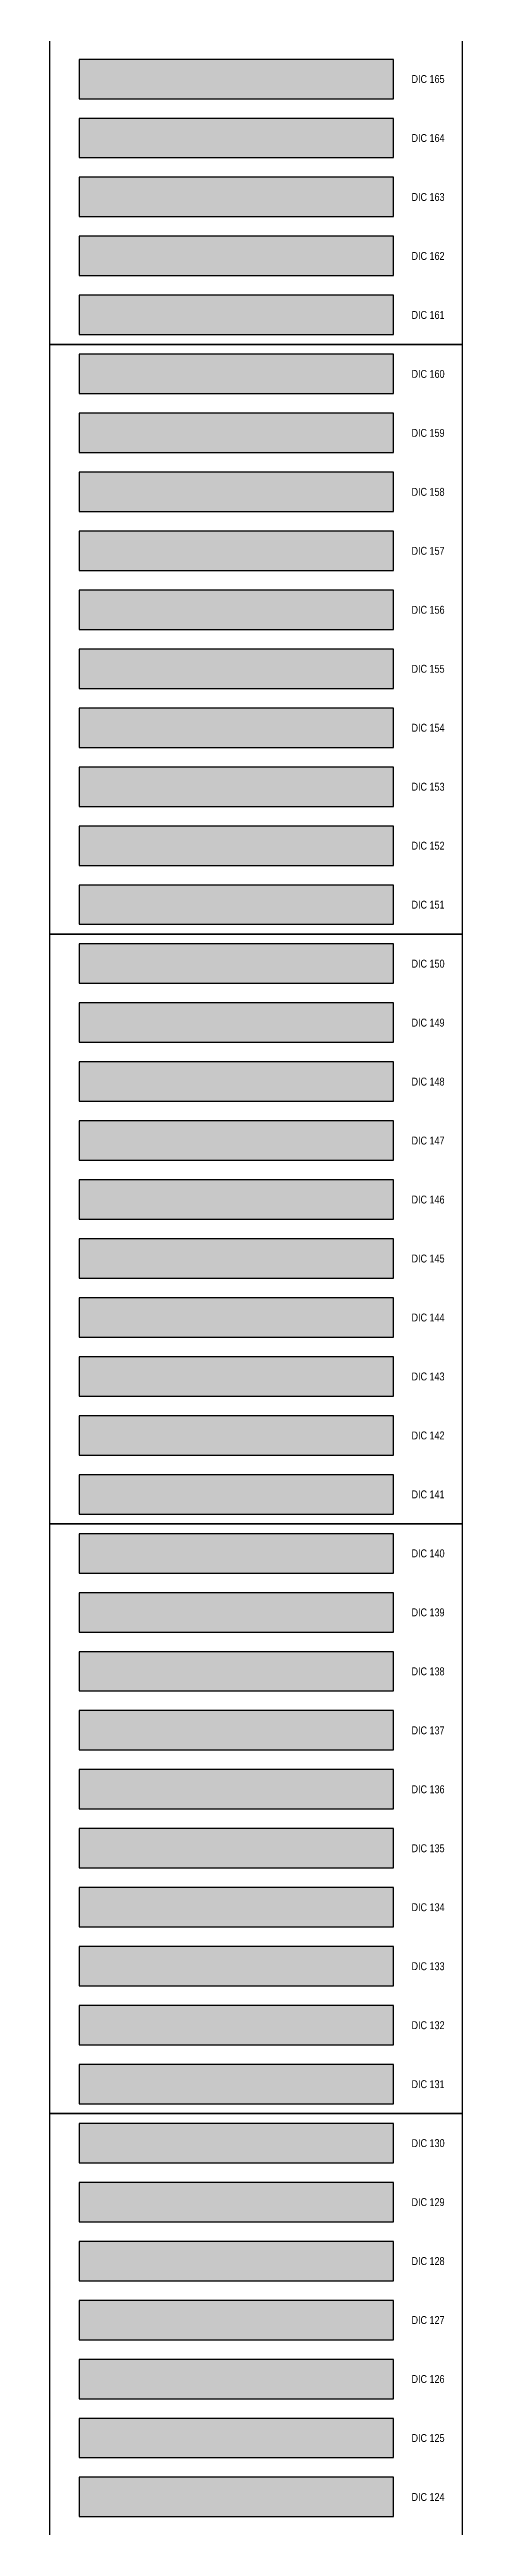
# Model space of a CAD drawing. Header units: millimetres. Extents: x -813692 to 807431, y 0 to 1813163.
# Drawn here: x 0 to 210, y 3690 to 4950 of the extents above; entities that cross this region are included whole.
import ezdxf
from ezdxf.enums import TextEntityAlignment as Align

# ---------------------------------------------------------------- set-up
doc = ezdxf.new("R2010")
doc.units = ezdxf.units.MM
doc.styles.get("Standard").update_dxf_attribs({"font": 'ARIALN.TTF'})

msp = doc.modelspace()

# ---------------------------------------------------------------- hatches: boundary and pattern name
at = {"layer": 'Defpoints', "ltscale": 100, "true_color": 0xffb700}
msp.add_hatch(color=40, dxfattribs=at).paths.add_polyline_path([(15, 4925), (175, 4925), (175, 4945), (15, 4945)])
msp.add_hatch(color=40, dxfattribs=at).paths.add_polyline_path([(15, 4925), (175, 4925), (175, 4945), (15, 4945)])
at = {"layer": 'Defpoints', "ltscale": 100, "true_color": 0xffa400}
msp.add_hatch(color=40, dxfattribs=at).paths.add_polyline_path([(15, 4895), (175, 4895), (175, 4915), (15, 4915)])
msp.add_hatch(color=40, dxfattribs=at).paths.add_polyline_path([(15, 4895), (175, 4895), (175, 4915), (15, 4915)])
at = {"layer": 'Defpoints', "ltscale": 100, "true_color": 0xff9500}
msp.add_hatch(color=30, dxfattribs=at).paths.add_polyline_path([(15, 4865), (175, 4865), (175, 4885), (15, 4885)])
msp.add_hatch(color=30, dxfattribs=at).paths.add_polyline_path([(15, 4865), (175, 4865), (175, 4885), (15, 4885)])
at = {"layer": 'Defpoints', "ltscale": 100, "true_color": 0xff7f00}
msp.add_hatch(color=30, dxfattribs=at).paths.add_polyline_path([(15, 4835), (175, 4835), (175, 4855), (15, 4855)])
msp.add_hatch(color=30, dxfattribs=at).paths.add_polyline_path([(15, 4835), (175, 4835), (175, 4855), (15, 4855)])
at = {"layer": 'Defpoints', "ltscale": 100, "true_color": 0xff6b00}
msp.add_hatch(color=30, dxfattribs=at).paths.add_polyline_path([(15, 4805), (175, 4805), (175, 4825), (15, 4825)])
msp.add_hatch(color=30, dxfattribs=at).paths.add_polyline_path([(15, 4805), (175, 4805), (175, 4825), (15, 4825)])
at = {"layer": 'Defpoints', "ltscale": 100, "true_color": 0xff5611}
msp.add_hatch(color=20, dxfattribs=at).paths.add_polyline_path([(15, 4775), (175, 4775), (175, 4795), (15, 4795)])
msp.add_hatch(color=20, dxfattribs=at).paths.add_polyline_path([(15, 4775), (175, 4775), (175, 4795), (15, 4795)])
at = {"layer": 'Defpoints', "ltscale": 100, "true_color": 0xf93728}
msp.add_hatch(color=20, dxfattribs=at).paths.add_polyline_path([(15, 4745), (175, 4745), (175, 4765), (15, 4765)])
msp.add_hatch(color=20, dxfattribs=at).paths.add_polyline_path([(15, 4745), (175, 4745), (175, 4765), (15, 4765)])
at = {"layer": 'Defpoints', "ltscale": 100, "true_color": 0xf62e36}
msp.add_hatch(color=240, dxfattribs=at).paths.add_polyline_path([(15, 4715), (175, 4715), (175, 4735), (15, 4735)])
msp.add_hatch(color=240, dxfattribs=at).paths.add_polyline_path([(15, 4715), (175, 4715), (175, 4735), (15, 4735)])
at = {"layer": 'Defpoints', "ltscale": 100, "true_color": 0xf22335}
msp.add_hatch(color=240, dxfattribs=at).paths.add_polyline_path([(15, 4685), (175, 4685), (175, 4705), (15, 4705)])
msp.add_hatch(color=240, dxfattribs=at).paths.add_polyline_path([(15, 4685), (175, 4685), (175, 4705), (15, 4705)])
at = {"layer": 'Defpoints', "ltscale": 100, "true_color": 0xec1234}
msp.add_hatch(color=240, dxfattribs=at).paths.add_polyline_path([(15, 4655), (175, 4655), (175, 4675), (15, 4675)])
msp.add_hatch(color=240, dxfattribs=at).paths.add_polyline_path([(15, 4655), (175, 4655), (175, 4675), (15, 4675)])
at = {"layer": 'Defpoints', "ltscale": 100, "true_color": 0xd2005a}
msp.add_hatch(color=232, dxfattribs=at).paths.add_polyline_path([(15, 4625), (175, 4625), (175, 4645), (15, 4645)])
msp.add_hatch(color=232, dxfattribs=at).paths.add_polyline_path([(15, 4625), (175, 4625), (175, 4645), (15, 4645)])
at = {"layer": 'Defpoints', "ltscale": 100, "true_color": 0xd70071}
msp.add_hatch(color=232, dxfattribs=at).paths.add_polyline_path([(15, 4595), (175, 4595), (175, 4615), (15, 4615)])
msp.add_hatch(color=232, dxfattribs=at).paths.add_polyline_path([(15, 4595), (175, 4595), (175, 4615), (15, 4615)])
at = {"layer": 'Defpoints', "ltscale": 100, "true_color": 0xdc208f}
msp.add_hatch(color=222, dxfattribs=at).paths.add_polyline_path([(15, 4565), (175, 4565), (175, 4585), (15, 4585)])
msp.add_hatch(color=222, dxfattribs=at).paths.add_polyline_path([(15, 4565), (175, 4565), (175, 4585), (15, 4585)])
at = {"layer": 'Defpoints', "ltscale": 100, "true_color": 0xc60091}
msp.add_hatch(color=222, dxfattribs=at).paths.add_polyline_path([(15, 4535), (175, 4535), (175, 4555), (15, 4555)])
msp.add_hatch(color=222, dxfattribs=at).paths.add_polyline_path([(15, 4535), (175, 4535), (175, 4555), (15, 4555)])
at = {"layer": 'Defpoints', "ltscale": 100, "true_color": 0xc01f9d}
msp.add_hatch(color=222, dxfattribs=at).paths.add_polyline_path([(15, 4505), (175, 4505), (175, 4525), (15, 4525)])
msp.add_hatch(color=222, dxfattribs=at).paths.add_polyline_path([(15, 4505), (175, 4505), (175, 4525), (15, 4525)])
at = {"layer": 'Defpoints', "ltscale": 100, "true_color": 0x9300aa}
msp.add_hatch(color=214, dxfattribs=at).paths.add_polyline_path([(15, 4475), (175, 4475), (175, 4495), (15, 4495)])
msp.add_hatch(color=214, dxfattribs=at).paths.add_polyline_path([(15, 4475), (175, 4475), (175, 4495), (15, 4495)])
at = {"layer": 'Defpoints', "ltscale": 100, "true_color": 0xa700b0}
msp.add_hatch(color=214, dxfattribs=at).paths.add_polyline_path([(15, 4445), (175, 4445), (175, 4465), (15, 4465)])
msp.add_hatch(color=214, dxfattribs=at).paths.add_polyline_path([(15, 4445), (175, 4445), (175, 4465), (15, 4465)])
at = {"layer": 'Defpoints', "ltscale": 100, "true_color": 0x742181}
msp.add_hatch(color=207, dxfattribs=at).paths.add_polyline_path([(15, 4415), (175, 4415), (175, 4435), (15, 4435)])
msp.add_hatch(color=207, dxfattribs=at).paths.add_polyline_path([(15, 4415), (175, 4415), (175, 4435), (15, 4435)])
at = {"layer": 'Defpoints', "ltscale": 100, "true_color": 0x781793}
msp.add_hatch(color=204, dxfattribs=at).paths.add_polyline_path([(15, 4385), (175, 4385), (175, 4405), (15, 4405)])
msp.add_hatch(color=204, dxfattribs=at).paths.add_polyline_path([(15, 4385), (175, 4385), (175, 4405), (15, 4405)])
at = {"layer": 'Defpoints', "ltscale": 100, "true_color": 0x9e33c2}
msp.add_hatch(color=215, dxfattribs=at).paths.add_polyline_path([(15, 4355), (175, 4355), (175, 4375), (15, 4375)])
msp.add_hatch(color=215, dxfattribs=at).paths.add_polyline_path([(15, 4355), (175, 4355), (175, 4375), (15, 4375)])
at = {"layer": 'Defpoints', "ltscale": 100, "true_color": 0x7461cf}
msp.add_hatch(color=183, dxfattribs=at).paths.add_polyline_path([(15, 4325), (175, 4325), (175, 4345), (15, 4345)])
msp.add_hatch(color=183, dxfattribs=at).paths.add_polyline_path([(15, 4325), (175, 4325), (175, 4345), (15, 4345)])
at = {"layer": 'Defpoints', "ltscale": 100, "true_color": 0x695fce}
msp.add_hatch(color=173, dxfattribs=at).paths.add_polyline_path([(15, 4295), (175, 4295), (175, 4315), (15, 4315)])
msp.add_hatch(color=173, dxfattribs=at).paths.add_polyline_path([(15, 4295), (175, 4295), (175, 4315), (15, 4315)])
at = {"layer": 'Defpoints', "ltscale": 100, "true_color": 0x5666be}
msp.add_hatch(color=173, dxfattribs=at).paths.add_polyline_path([(15, 4265), (175, 4265), (175, 4285), (15, 4285)])
msp.add_hatch(color=173, dxfattribs=at).paths.add_polyline_path([(15, 4265), (175, 4265), (175, 4285), (15, 4285)])
at = {"layer": 'Defpoints', "ltscale": 100, "true_color": 0x6789da}
msp.add_hatch(color=163, dxfattribs=at).paths.add_polyline_path([(15, 4235), (175, 4235), (175, 4255), (15, 4255)])
msp.add_hatch(color=163, dxfattribs=at).paths.add_polyline_path([(15, 4235), (175, 4235), (175, 4255), (15, 4255)])
at = {"layer": 'Defpoints', "ltscale": 100, "true_color": 0x2e89d9}
msp.add_hatch(color=142, dxfattribs=at).paths.add_polyline_path([(15, 4205), (175, 4205), (175, 4225), (15, 4225)])
msp.add_hatch(color=142, dxfattribs=at).paths.add_polyline_path([(15, 4205), (175, 4205), (175, 4225), (15, 4225)])
at = {"layer": 'Defpoints', "ltscale": 100, "true_color": 0x0092d1}
msp.add_hatch(color=142, dxfattribs=at).paths.add_polyline_path([(15, 4175), (175, 4175), (175, 4195), (15, 4195)])
msp.add_hatch(color=142, dxfattribs=at).paths.add_polyline_path([(15, 4175), (175, 4175), (175, 4195), (15, 4195)])
at = {"layer": 'Defpoints', "ltscale": 100, "true_color": 0x0094c1}
msp.add_hatch(color=142, dxfattribs=at).paths.add_polyline_path([(15, 4145), (175, 4145), (175, 4165), (15, 4165)])
msp.add_hatch(color=142, dxfattribs=at).paths.add_polyline_path([(15, 4145), (175, 4145), (175, 4165), (15, 4165)])
at = {"layer": 'Defpoints', "ltscale": 100, "true_color": 0x009bbf}
msp.add_hatch(color=142, dxfattribs=at).paths.add_polyline_path([(15, 4115), (175, 4115), (175, 4135), (15, 4135)])
msp.add_hatch(color=142, dxfattribs=at).paths.add_polyline_path([(15, 4115), (175, 4115), (175, 4135), (15, 4135)])
at = {"layer": 'Defpoints', "ltscale": 100, "true_color": 0x00a8be}
msp.add_hatch(color=142, dxfattribs=at).paths.add_polyline_path([(15, 4085), (175, 4085), (175, 4105), (15, 4105)])
msp.add_hatch(color=142, dxfattribs=at).paths.add_polyline_path([(15, 4085), (175, 4085), (175, 4105), (15, 4105)])
at = {"layer": 'Defpoints', "ltscale": 100, "true_color": 0x00a6b4}
msp.add_hatch(color=142, dxfattribs=at).paths.add_polyline_path([(15, 4055), (175, 4055), (175, 4075), (15, 4075)])
msp.add_hatch(color=142, dxfattribs=at).paths.add_polyline_path([(15, 4055), (175, 4055), (175, 4075), (15, 4075)])
at = {"layer": 'Defpoints', "ltscale": 100, "true_color": 0x00a8ad}
msp.add_hatch(color=134, dxfattribs=at).paths.add_polyline_path([(15, 4025), (175, 4025), (175, 4045), (15, 4045)])
msp.add_hatch(color=134, dxfattribs=at).paths.add_polyline_path([(15, 4025), (175, 4025), (175, 4045), (15, 4045)])
at = {"layer": 'Defpoints', "ltscale": 100, "true_color": 0x00aea5}
msp.add_hatch(color=134, dxfattribs=at).paths.add_polyline_path([(15, 3995), (175, 3995), (175, 4015), (15, 4015)])
msp.add_hatch(color=134, dxfattribs=at).paths.add_polyline_path([(15, 3995), (175, 3995), (175, 4015), (15, 4015)])
at = {"layer": 'Defpoints', "ltscale": 100, "true_color": 0x00baa5}
msp.add_hatch(color=122, dxfattribs=at).paths.add_polyline_path([(15, 3965), (175, 3965), (175, 3985), (15, 3985)])
msp.add_hatch(color=122, dxfattribs=at).paths.add_polyline_path([(15, 3965), (175, 3965), (175, 3985), (15, 3985)])
at = {"layer": 'Defpoints', "ltscale": 100, "true_color": 0x00bb85}
msp.add_hatch(color=122, dxfattribs=at).paths.add_polyline_path([(15, 3935), (175, 3935), (175, 3955), (15, 3955)])
msp.add_hatch(color=122, dxfattribs=at).paths.add_polyline_path([(15, 3935), (175, 3935), (175, 3955), (15, 3955)])
at = {"layer": 'Defpoints', "ltscale": 100, "true_color": 0x00ba61}
msp.add_hatch(color=112, dxfattribs=at).paths.add_polyline_path([(15, 3905), (175, 3905), (175, 3925), (15, 3925)])
msp.add_hatch(color=112, dxfattribs=at).paths.add_polyline_path([(15, 3905), (175, 3905), (175, 3925), (15, 3925)])
at = {"layer": 'Defpoints', "ltscale": 100, "true_color": 0x03c13d}
msp.add_hatch(color=102, dxfattribs=at).paths.add_polyline_path([(15, 3875), (175, 3875), (175, 3895), (15, 3895)])
msp.add_hatch(color=102, dxfattribs=at).paths.add_polyline_path([(15, 3875), (175, 3875), (175, 3895), (15, 3895)])
at = {"layer": 'Defpoints', "ltscale": 100, "true_color": 0x4dc94a}
msp.add_hatch(color=93, dxfattribs=at).paths.add_polyline_path([(15, 3845), (175, 3845), (175, 3865), (15, 3865)])
msp.add_hatch(color=93, dxfattribs=at).paths.add_polyline_path([(15, 3845), (175, 3845), (175, 3865), (15, 3865)])
at = {"layer": 'Defpoints', "ltscale": 100, "true_color": 0xadd700}
msp.add_hatch(color=62, dxfattribs=at).paths.add_polyline_path([(15, 3815), (175, 3815), (175, 3835), (15, 3835)])
msp.add_hatch(color=62, dxfattribs=at).paths.add_polyline_path([(15, 3815), (175, 3815), (175, 3835), (15, 3835)])
at = {"layer": 'Defpoints', "ltscale": 100, "true_color": 0xd4dd00}
msp.add_hatch(color=52, dxfattribs=at).paths.add_polyline_path([(15, 3785), (175, 3785), (175, 3805), (15, 3805)])
msp.add_hatch(color=52, dxfattribs=at).paths.add_polyline_path([(15, 3785), (175, 3785), (175, 3805), (15, 3805)])
at = {"layer": 'Defpoints', "ltscale": 100, "true_color": 0xfbe200}
msp.add_hatch(color=2, dxfattribs=at).paths.add_polyline_path([(15, 3755), (175, 3755), (175, 3775), (15, 3775)])
msp.add_hatch(color=2, dxfattribs=at).paths.add_polyline_path([(15, 3755), (175, 3755), (175, 3775), (15, 3775)])
at = {"layer": 'Defpoints', "ltscale": 100, "true_color": 0xfdc900}
msp.add_hatch(color=40, dxfattribs=at).paths.add_polyline_path([(15, 3725), (175, 3725), (175, 3745), (15, 3745)])
msp.add_hatch(color=40, dxfattribs=at).paths.add_polyline_path([(15, 3725), (175, 3725), (175, 3745), (15, 3745)])
at = {"layer": 'Defpoints', "ltscale": 100, "true_color": 0xffb100}
msp.add_hatch(color=40, dxfattribs=at).paths.add_polyline_path([(15, 3695), (175, 3695), (175, 3715), (15, 3715)])
msp.add_hatch(color=40, dxfattribs=at).paths.add_polyline_path([(15, 3695), (175, 3695), (175, 3715), (15, 3715)])

# ---------------------------------------------------------------- linework, layer by layer
at = {"layer": 'Defpoints', "color": 7, "ltscale": 100}
for points in [[(0, 4800), (210, 4800), (210, 5100), (0, 5100)], [(0, 4800), (210, 4800), (210, 5100), (0, 5100)], [(0, 4500), (210, 4500), (210, 4800), (0, 4800)], [(0, 4500), (210, 4500), (210, 4800), (0, 4800)], [(0, 4200), (210, 4200), (210, 4500), (0, 4500)], [(0, 4200), (210, 4200), (210, 4500), (0, 4500)], [(0, 3900), (210, 3900), (210, 4200), (0, 4200)], [(0, 3900), (210, 3900), (210, 4200), (0, 4200)], [(0, 3600), (210, 3600), (210, 3900), (0, 3900)], [(0, 3600), (210, 3600), (210, 3900), (0, 3900)]]:
    msp.add_lwpolyline(points, close=True, dxfattribs=at)
at = {"layer": 'Defpoints', "color": 40, "ltscale": 100, "true_color": 0xffb700}
msp.add_lwpolyline([(15, 4925), (175, 4925), (175, 4945), (15, 4945)], close=True, dxfattribs=at)
msp.add_lwpolyline([(15, 4925), (175, 4925), (175, 4945), (15, 4945)], close=True, dxfattribs=at)
at = {"layer": 'Defpoints', "color": 40, "ltscale": 100, "true_color": 0xffa400}
msp.add_lwpolyline([(15, 4895), (175, 4895), (175, 4915), (15, 4915)], close=True, dxfattribs=at)
msp.add_lwpolyline([(15, 4895), (175, 4895), (175, 4915), (15, 4915)], close=True, dxfattribs=at)
at = {"layer": 'Defpoints', "color": 30, "ltscale": 100, "true_color": 0xff9500}
msp.add_lwpolyline([(15, 4865), (175, 4865), (175, 4885), (15, 4885)], close=True, dxfattribs=at)
msp.add_lwpolyline([(15, 4865), (175, 4865), (175, 4885), (15, 4885)], close=True, dxfattribs=at)
at = {"layer": 'Defpoints', "color": 30, "ltscale": 100, "true_color": 0xff7f00}
msp.add_lwpolyline([(15, 4835), (175, 4835), (175, 4855), (15, 4855)], close=True, dxfattribs=at)
msp.add_lwpolyline([(15, 4835), (175, 4835), (175, 4855), (15, 4855)], close=True, dxfattribs=at)
at = {"layer": 'Defpoints', "color": 30, "ltscale": 100, "true_color": 0xff6b00}
msp.add_lwpolyline([(15, 4805), (175, 4805), (175, 4825), (15, 4825)], close=True, dxfattribs=at)
msp.add_lwpolyline([(15, 4805), (175, 4805), (175, 4825), (15, 4825)], close=True, dxfattribs=at)
at = {"layer": 'Defpoints', "color": 20, "ltscale": 100, "true_color": 0xff5611}
msp.add_lwpolyline([(15, 4775), (175, 4775), (175, 4795), (15, 4795)], close=True, dxfattribs=at)
msp.add_lwpolyline([(15, 4775), (175, 4775), (175, 4795), (15, 4795)], close=True, dxfattribs=at)
at = {"layer": 'Defpoints', "color": 20, "ltscale": 100, "true_color": 0xf93728}
msp.add_lwpolyline([(15, 4745), (175, 4745), (175, 4765), (15, 4765)], close=True, dxfattribs=at)
msp.add_lwpolyline([(15, 4745), (175, 4745), (175, 4765), (15, 4765)], close=True, dxfattribs=at)
at = {"layer": 'Defpoints', "color": 240, "ltscale": 100, "true_color": 0xf62e36}
msp.add_lwpolyline([(15, 4715), (175, 4715), (175, 4735), (15, 4735)], close=True, dxfattribs=at)
msp.add_lwpolyline([(15, 4715), (175, 4715), (175, 4735), (15, 4735)], close=True, dxfattribs=at)
at = {"layer": 'Defpoints', "color": 240, "ltscale": 100, "true_color": 0xf22335}
msp.add_lwpolyline([(15, 4685), (175, 4685), (175, 4705), (15, 4705)], close=True, dxfattribs=at)
msp.add_lwpolyline([(15, 4685), (175, 4685), (175, 4705), (15, 4705)], close=True, dxfattribs=at)
at = {"layer": 'Defpoints', "color": 240, "ltscale": 100, "true_color": 0xec1234}
msp.add_lwpolyline([(15, 4655), (175, 4655), (175, 4675), (15, 4675)], close=True, dxfattribs=at)
msp.add_lwpolyline([(15, 4655), (175, 4655), (175, 4675), (15, 4675)], close=True, dxfattribs=at)
at = {"layer": 'Defpoints', "color": 232, "ltscale": 100, "true_color": 0xd2005a}
msp.add_lwpolyline([(15, 4625), (175, 4625), (175, 4645), (15, 4645)], close=True, dxfattribs=at)
msp.add_lwpolyline([(15, 4625), (175, 4625), (175, 4645), (15, 4645)], close=True, dxfattribs=at)
at = {"layer": 'Defpoints', "color": 232, "ltscale": 100, "true_color": 0xd70071}
msp.add_lwpolyline([(15, 4595), (175, 4595), (175, 4615), (15, 4615)], close=True, dxfattribs=at)
msp.add_lwpolyline([(15, 4595), (175, 4595), (175, 4615), (15, 4615)], close=True, dxfattribs=at)
at = {"layer": 'Defpoints', "color": 222, "ltscale": 100, "true_color": 0xdc208f}
msp.add_lwpolyline([(15, 4565), (175, 4565), (175, 4585), (15, 4585)], close=True, dxfattribs=at)
msp.add_lwpolyline([(15, 4565), (175, 4565), (175, 4585), (15, 4585)], close=True, dxfattribs=at)
at = {"layer": 'Defpoints', "color": 222, "ltscale": 100, "true_color": 0xc60091}
msp.add_lwpolyline([(15, 4535), (175, 4535), (175, 4555), (15, 4555)], close=True, dxfattribs=at)
msp.add_lwpolyline([(15, 4535), (175, 4535), (175, 4555), (15, 4555)], close=True, dxfattribs=at)
at = {"layer": 'Defpoints', "color": 222, "ltscale": 100, "true_color": 0xc01f9d}
msp.add_lwpolyline([(15, 4505), (175, 4505), (175, 4525), (15, 4525)], close=True, dxfattribs=at)
msp.add_lwpolyline([(15, 4505), (175, 4505), (175, 4525), (15, 4525)], close=True, dxfattribs=at)
at = {"layer": 'Defpoints', "color": 214, "ltscale": 100, "true_color": 0x9300aa}
msp.add_lwpolyline([(15, 4475), (175, 4475), (175, 4495), (15, 4495)], close=True, dxfattribs=at)
msp.add_lwpolyline([(15, 4475), (175, 4475), (175, 4495), (15, 4495)], close=True, dxfattribs=at)
at = {"layer": 'Defpoints', "color": 214, "ltscale": 100, "true_color": 0xa700b0}
msp.add_lwpolyline([(15, 4445), (175, 4445), (175, 4465), (15, 4465)], close=True, dxfattribs=at)
msp.add_lwpolyline([(15, 4445), (175, 4445), (175, 4465), (15, 4465)], close=True, dxfattribs=at)
at = {"layer": 'Defpoints', "color": 207, "ltscale": 100, "true_color": 0x742181}
msp.add_lwpolyline([(15, 4415), (175, 4415), (175, 4435), (15, 4435)], close=True, dxfattribs=at)
msp.add_lwpolyline([(15, 4415), (175, 4415), (175, 4435), (15, 4435)], close=True, dxfattribs=at)
at = {"layer": 'Defpoints', "color": 204, "ltscale": 100, "true_color": 0x781793}
msp.add_lwpolyline([(15, 4385), (175, 4385), (175, 4405), (15, 4405)], close=True, dxfattribs=at)
msp.add_lwpolyline([(15, 4385), (175, 4385), (175, 4405), (15, 4405)], close=True, dxfattribs=at)
at = {"layer": 'Defpoints', "color": 215, "ltscale": 100, "true_color": 0x9e33c2}
msp.add_lwpolyline([(15, 4355), (175, 4355), (175, 4375), (15, 4375)], close=True, dxfattribs=at)
msp.add_lwpolyline([(15, 4355), (175, 4355), (175, 4375), (15, 4375)], close=True, dxfattribs=at)
at = {"layer": 'Defpoints', "color": 183, "ltscale": 100, "true_color": 0x7461cf}
msp.add_lwpolyline([(15, 4325), (175, 4325), (175, 4345), (15, 4345)], close=True, dxfattribs=at)
msp.add_lwpolyline([(15, 4325), (175, 4325), (175, 4345), (15, 4345)], close=True, dxfattribs=at)
at = {"layer": 'Defpoints', "color": 173, "ltscale": 100, "true_color": 0x695fce}
msp.add_lwpolyline([(15, 4295), (175, 4295), (175, 4315), (15, 4315)], close=True, dxfattribs=at)
msp.add_lwpolyline([(15, 4295), (175, 4295), (175, 4315), (15, 4315)], close=True, dxfattribs=at)
at = {"layer": 'Defpoints', "color": 173, "ltscale": 100, "true_color": 0x5666be}
msp.add_lwpolyline([(15, 4265), (175, 4265), (175, 4285), (15, 4285)], close=True, dxfattribs=at)
msp.add_lwpolyline([(15, 4265), (175, 4265), (175, 4285), (15, 4285)], close=True, dxfattribs=at)
at = {"layer": 'Defpoints', "color": 163, "ltscale": 100, "true_color": 0x6789da}
msp.add_lwpolyline([(15, 4235), (175, 4235), (175, 4255), (15, 4255)], close=True, dxfattribs=at)
msp.add_lwpolyline([(15, 4235), (175, 4235), (175, 4255), (15, 4255)], close=True, dxfattribs=at)
at = {"layer": 'Defpoints', "color": 142, "ltscale": 100, "true_color": 0x2e89d9}
msp.add_lwpolyline([(15, 4205), (175, 4205), (175, 4225), (15, 4225)], close=True, dxfattribs=at)
msp.add_lwpolyline([(15, 4205), (175, 4205), (175, 4225), (15, 4225)], close=True, dxfattribs=at)
at = {"layer": 'Defpoints', "color": 142, "ltscale": 100, "true_color": 0x0092d1}
msp.add_lwpolyline([(15, 4175), (175, 4175), (175, 4195), (15, 4195)], close=True, dxfattribs=at)
msp.add_lwpolyline([(15, 4175), (175, 4175), (175, 4195), (15, 4195)], close=True, dxfattribs=at)
at = {"layer": 'Defpoints', "color": 142, "ltscale": 100, "true_color": 0x0094c1}
msp.add_lwpolyline([(15, 4145), (175, 4145), (175, 4165), (15, 4165)], close=True, dxfattribs=at)
msp.add_lwpolyline([(15, 4145), (175, 4145), (175, 4165), (15, 4165)], close=True, dxfattribs=at)
at = {"layer": 'Defpoints', "color": 142, "ltscale": 100, "true_color": 0x009bbf}
msp.add_lwpolyline([(15, 4115), (175, 4115), (175, 4135), (15, 4135)], close=True, dxfattribs=at)
msp.add_lwpolyline([(15, 4115), (175, 4115), (175, 4135), (15, 4135)], close=True, dxfattribs=at)
at = {"layer": 'Defpoints', "color": 142, "ltscale": 100, "true_color": 0x00a8be}
msp.add_lwpolyline([(15, 4085), (175, 4085), (175, 4105), (15, 4105)], close=True, dxfattribs=at)
msp.add_lwpolyline([(15, 4085), (175, 4085), (175, 4105), (15, 4105)], close=True, dxfattribs=at)
at = {"layer": 'Defpoints', "color": 142, "ltscale": 100, "true_color": 0x00a6b4}
msp.add_lwpolyline([(15, 4055), (175, 4055), (175, 4075), (15, 4075)], close=True, dxfattribs=at)
msp.add_lwpolyline([(15, 4055), (175, 4055), (175, 4075), (15, 4075)], close=True, dxfattribs=at)
at = {"layer": 'Defpoints', "color": 134, "ltscale": 100, "true_color": 0x00a8ad}
msp.add_lwpolyline([(15, 4025), (175, 4025), (175, 4045), (15, 4045)], close=True, dxfattribs=at)
msp.add_lwpolyline([(15, 4025), (175, 4025), (175, 4045), (15, 4045)], close=True, dxfattribs=at)
at = {"layer": 'Defpoints', "color": 134, "ltscale": 100, "true_color": 0x00aea5}
msp.add_lwpolyline([(15, 3995), (175, 3995), (175, 4015), (15, 4015)], close=True, dxfattribs=at)
msp.add_lwpolyline([(15, 3995), (175, 3995), (175, 4015), (15, 4015)], close=True, dxfattribs=at)
at = {"layer": 'Defpoints', "color": 122, "ltscale": 100, "true_color": 0x00baa5}
msp.add_lwpolyline([(15, 3965), (175, 3965), (175, 3985), (15, 3985)], close=True, dxfattribs=at)
msp.add_lwpolyline([(15, 3965), (175, 3965), (175, 3985), (15, 3985)], close=True, dxfattribs=at)
at = {"layer": 'Defpoints', "color": 122, "ltscale": 100, "true_color": 0x00bb85}
msp.add_lwpolyline([(15, 3935), (175, 3935), (175, 3955), (15, 3955)], close=True, dxfattribs=at)
msp.add_lwpolyline([(15, 3935), (175, 3935), (175, 3955), (15, 3955)], close=True, dxfattribs=at)
at = {"layer": 'Defpoints', "color": 112, "ltscale": 100, "true_color": 0x00ba61}
msp.add_lwpolyline([(15, 3905), (175, 3905), (175, 3925), (15, 3925)], close=True, dxfattribs=at)
msp.add_lwpolyline([(15, 3905), (175, 3905), (175, 3925), (15, 3925)], close=True, dxfattribs=at)
at = {"layer": 'Defpoints', "color": 102, "ltscale": 100, "true_color": 0x03c13d}
msp.add_lwpolyline([(15, 3875), (175, 3875), (175, 3895), (15, 3895)], close=True, dxfattribs=at)
msp.add_lwpolyline([(15, 3875), (175, 3875), (175, 3895), (15, 3895)], close=True, dxfattribs=at)
at = {"layer": 'Defpoints', "color": 93, "ltscale": 100, "true_color": 0x4dc94a}
msp.add_lwpolyline([(15, 3845), (175, 3845), (175, 3865), (15, 3865)], close=True, dxfattribs=at)
msp.add_lwpolyline([(15, 3845), (175, 3845), (175, 3865), (15, 3865)], close=True, dxfattribs=at)
at = {"layer": 'Defpoints', "color": 62, "ltscale": 100, "true_color": 0xadd700}
msp.add_lwpolyline([(15, 3815), (175, 3815), (175, 3835), (15, 3835)], close=True, dxfattribs=at)
msp.add_lwpolyline([(15, 3815), (175, 3815), (175, 3835), (15, 3835)], close=True, dxfattribs=at)
at = {"layer": 'Defpoints', "color": 52, "ltscale": 100, "true_color": 0xd4dd00}
msp.add_lwpolyline([(15, 3785), (175, 3785), (175, 3805), (15, 3805)], close=True, dxfattribs=at)
msp.add_lwpolyline([(15, 3785), (175, 3785), (175, 3805), (15, 3805)], close=True, dxfattribs=at)
at = {"layer": 'Defpoints', "color": 2, "ltscale": 100, "true_color": 0xfbe200}
msp.add_lwpolyline([(15, 3755), (175, 3755), (175, 3775), (15, 3775)], close=True, dxfattribs=at)
msp.add_lwpolyline([(15, 3755), (175, 3755), (175, 3775), (15, 3775)], close=True, dxfattribs=at)
at = {"layer": 'Defpoints', "color": 40, "ltscale": 100, "true_color": 0xfdc900}
msp.add_lwpolyline([(15, 3725), (175, 3725), (175, 3745), (15, 3745)], close=True, dxfattribs=at)
msp.add_lwpolyline([(15, 3725), (175, 3725), (175, 3745), (15, 3745)], close=True, dxfattribs=at)
at = {"layer": 'Defpoints', "color": 40, "ltscale": 100, "true_color": 0xffb100}
msp.add_lwpolyline([(15, 3695), (175, 3695), (175, 3715), (15, 3715)], close=True, dxfattribs=at)
msp.add_lwpolyline([(15, 3695), (175, 3695), (175, 3715), (15, 3715)], close=True, dxfattribs=at)

# ---------------------------------------------------------------- texts
at = {"layer": 'Defpoints', "color": 7, "ltscale": 100}
for s, p in [('DIC 165', (192.5, 4935)), ('DIC 165', (192.5, 4935)), ('DIC 164', (192.5, 4905)), ('DIC 164', (192.5, 4905)), ('DIC 163', (192.5, 4875)), ('DIC 163', (192.5, 4875)), ('DIC 162', (192.5, 4845)), ('DIC 162', (192.5, 4845)), ('DIC 161', (192.5, 4815)), ('DIC 161', (192.5, 4815)), ('DIC 160', (192.5, 4785)), ('DIC 160', (192.5, 4785)), ('DIC 159', (192.5, 4755)), ('DIC 159', (192.5, 4755)), ('DIC 158', (192.5, 4725)), ('DIC 158', (192.5, 4725)), ('DIC 157', (192.5, 4695)), ('DIC 157', (192.5, 4695)), ('DIC 156', (192.5, 4665)), ('DIC 156', (192.5, 4665)), ('DIC 155', (192.5, 4635)), ('DIC 155', (192.5, 4635)), ('DIC 154', (192.5, 4605)), ('DIC 154', (192.5, 4605)), ('DIC 153', (192.5, 4575)), ('DIC 153', (192.5, 4575)), ('DIC 152', (192.5, 4545)), ('DIC 152', (192.5, 4545)), ('DIC 151', (192.5, 4515)), ('DIC 151', (192.5, 4515)), ('DIC 150', (192.5, 4485)), ('DIC 150', (192.5, 4485)), ('DIC 149', (192.5, 4455)), ('DIC 149', (192.5, 4455)), ('DIC 148', (192.5, 4425)), ('DIC 148', (192.5, 4425)), ('DIC 147', (192.5, 4395)), ('DIC 147', (192.5, 4395)), ('DIC 146', (192.5, 4365)), ('DIC 146', (192.5, 4365)), ('DIC 145', (192.5, 4335)), ('DIC 145', (192.5, 4335)), ('DIC 144', (192.5, 4305)), ('DIC 144', (192.5, 4305)), ('DIC 143', (192.5, 4275)), ('DIC 143', (192.5, 4275)), ('DIC 142', (192.5, 4245)), ('DIC 142', (192.5, 4245)), ('DIC 141', (192.5, 4215)), ('DIC 141', (192.5, 4215)), ('DIC 140', (192.5, 4185)), ('DIC 140', (192.5, 4185)), ('DIC 139', (192.5, 4155)), ('DIC 139', (192.5, 4155)), ('DIC 138', (192.5, 4125)), ('DIC 138', (192.5, 4125)), ('DIC 137', (192.5, 4095)), ('DIC 137', (192.5, 4095)), ('DIC 136', (192.5, 4065)), ('DIC 136', (192.5, 4065)), ('DIC 135', (192.5, 4035)), ('DIC 135', (192.5, 4035)), ('DIC 134', (192.5, 4005)), ('DIC 134', (192.5, 4005)), ('DIC 133', (192.5, 3975)), ('DIC 133', (192.5, 3975)), ('DIC 132', (192.5, 3945)), ('DIC 132', (192.5, 3945)), ('DIC 131', (192.5, 3915)), ('DIC 131', (192.5, 3915)), ('DIC 130', (192.5, 3885)), ('DIC 130', (192.5, 3885)), ('DIC 129', (192.5, 3855)), ('DIC 129', (192.5, 3855)), ('DIC 128', (192.5, 3825)), ('DIC 128', (192.5, 3825)), ('DIC 127', (192.5, 3795)), ('DIC 127', (192.5, 3795)), ('DIC 126', (192.5, 3765)), ('DIC 126', (192.5, 3765)), ('DIC 125', (192.5, 3735)), ('DIC 125', (192.5, 3735)), ('DIC 124', (192.5, 3705)), ('DIC 124', (192.5, 3705))]:
    msp.add_text(s, height=4, dxfattribs=at).set_placement(p, align=Align.MIDDLE)

doc.saveas('drawing.dxf')
